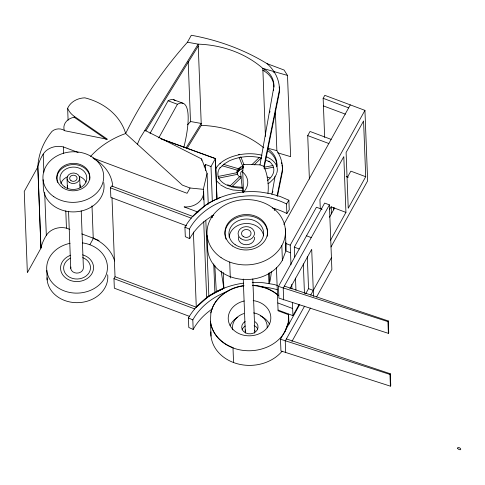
<?xml version="1.0" encoding="UTF-8"?>
<svg xmlns="http://www.w3.org/2000/svg" width="485" height="485" viewBox="0 0 485 485"><rect width="100%" height="100%" fill="white"/><g stroke="black" fill="none" stroke-linecap="round" stroke-linejoin="round"><path stroke-width="0.73" d="M211.005 336.087L210.441 321.458L210.89 312.661A39.249 32.653 -2.2 0 1 243.888 285.574M285.507 242.136L285.877 243.518L285.447 252.042L282.385 260.215A39.249 32.653 -2.2 0 1 238.784 278.942A39.249 32.653 -2.2 0 1 207.568 248.108M288.623 314.468L288.181 323.265L285.113 331.437A39.249 32.653 -2.2 0 1 242.773 350.352A39.249 32.653 -2.2 0 1 210.441 321.458M243.397 192.163A17.757 14.774 -2.2 0 0 242.736 172.133L243.221 164.33L259.984 164.858L263.937 166.337A76.309 63.486 -2.2 0 1 267.944 193.363M237.323 173.927L237.189 170.484C236.728 173.127 237.577 176.219 240.408 177.086M37.812 166.985L24.25 191.448L27.366 272.679L40.928 248.211L37.812 166.985L38.048 163.827A80.389 66.881 -2.2 0 1 52.016 131.356A9.209 7.663 -2.2 0 1 64.869 130.768L107.537 139.322L74.217 116.309A21.54 17.921 -2.2 0 1 67.639 108.264A18.733 15.587 -2.2 0 1 84.851 97.837A60.522 50.355 -2.2 0 1 125.663 133.514L182.336 185.106L190.041 187.998L203.324 189.332L207.077 173.448L201.645 158.953L144.882 130.32M40.928 248.211L41.11 245.749M259.984 164.858L273.443 89.137A24.486 20.37 -2.2 0 0 262.821 68.379A95.721 79.637 -2.2 0 0 198.171 44.147L187.452 42.213A492.936 410.122 -2.2 0 0 125.663 133.514A84.596 70.386 -2.2 0 0 90.58 156.443M269.69 112.599L269.957 111.113M271.867 194.418L275.031 176.601M272.6 192.636L272.867 191.157M237.383 172.763L237.389 173.703M263.937 166.337L279.439 89.846A45.857 38.151 -2.2 0 0 267.035 63.638A202.081 168.131 -2.2 0 0 191.308 35.259L187.452 42.213M264.016 168.271L279.512 91.78L279.439 89.846M274.207 209.987L274.504 208.501M277.062 195.879L282.482 169.144A45.857 38.151 -2.2 0 0 276.868 150.659L275.31 110.101M274.577 210.435L274.88 208.95M277.438 196.328L282.555 171.078L282.482 169.144M285.131 331.164L288.193 322.992M137.413 144.209L139.91 138.358L198.171 44.147L201.287 125.379L186.967 148.525M271.303 271.703A76.309 63.486 -2.2 0 1 269.751 281.761L268.951 283.634L268.544 273.103M237.42 172.618L239.305 170.144L242.985 168.392L242.761 166.252L240.748 167.004L237.868 169.192M186.67 225.84L110.859 197.431L110.489 187.877L111.544 185.973L192.806 216.431L205.391 205.458M150.029 133.436L168.125 100.795A71.253 17.787 -69.5 0 1 175.279 100.662M89.858 244.743L93.453 238.262M158.753 137.952L177.413 104.281L168.125 100.795M189.441 316.353L114.339 288.205L113.969 278.657L115.03 276.753L111.999 197.777M190.041 187.998L187.107 193.297L92.956 158.013M204.118 166.901L205.47 164.463L210.993 166.531L212.321 201.196M210.993 166.531L215.401 158.583L160.802 138.698M324.647 137.364L323.149 98.309L324.798 95.327L364.938 110.368L367.642 180.869L331.019 246.938M309.394 179.104L307.726 135.606L310.024 131.465L331.176 139.395M350.303 104.887L283.852 224.434M290.982 264.816L290.23 245.149L364.938 110.368M294.68 256.953L294.304 247.144L316.432 207.222L322.101 209.344M284.362 286.101L388.297 320.955L388.746 332.68L388.382 333.347L278.917 298.123L278.469 286.392L324.653 203.076L329.4 204.852L331.873 269.399L316.632 296.899M329.4 204.852L283.21 288.175L283.658 299.9M329.727 209.223L331.182 206.604M347.193 177.71L350.837 171.144L365.714 176.722L348.236 208.247L346.102 152.49L363.574 120.965L365.714 176.722M289.897 288.648L311.703 249.314L313.504 296.274M329.515 217.231L334.723 207.829M330.521 240.208L345.944 212.388L343.804 156.631L319.936 199.687L320.288 208.732M278.05 310.073L292.928 315.65L299.154 304.416M286.386 338.924L390.322 373.777L390.771 385.502L390.407 386.169L280.942 350.946L280.494 339.221L299.427 305.059M305.617 293.886L308.533 288.636L307.302 256.504M304.556 306.144L285.235 340.997L285.689 352.722M310.733 295.001L331.425 257.674M291.921 341.47L310.455 308.036M388.382 333.347L387.927 321.622L388.297 320.955M390.407 386.169L389.952 374.444L390.322 373.777M145.755 130.968L198.244 46.081M186.101 147.876L201.208 123.445L190.496 121.511A492.936 410.122 -2.2 0 0 187.616 124.766M272.285 207.962A67.573 56.224 -2.2 0 1 286.877 213.509L286.508 203.961L288.872 200.238L280.13 196.467L270.491 193.673L260.451 192.042A72.617 60.419 -2.2 0 0 205.798 205.028L205.252 205.404M286.877 213.509L289.236 209.787L288.872 200.238M213.8 215.079A67.573 56.224 -2.2 0 0 189.702 238.662L185.3 236.692L184.93 227.144C192.757 213.406 205.834 203.312 220.372 197.456M212.757 308.624A67.573 56.224 -2.2 0 0 193.182 329.442L188.78 327.472L188.416 317.924C193.551 309.054 200.814 301.549 209.284 295.808A72.617 60.419 -2.2 0 1 214.855 292.443L223.852 288.236L223.245 272.443M92.944 238.068L99.007 240.53M220.123 167.913L224.106 164.021L229.393 160.808C238.365 156.813 248.459 155.63 258.135 157.273L261.445 158.268M230.32 185.761L240.069 176.243M251.97 164.609L259.208 157.54M231.606 186.937L240.815 177.946M254.146 164.912L261.385 157.843M274.061 178.407L269.733 182.633L267.95 183.7M115.03 276.753L196.286 307.205L208.871 296.238L223.852 288.236L221.148 271.036M223.852 288.236L214.855 292.443L206.64 297.651L203.73 221.687M217.989 176.485L237.298 172.624M264.337 167.21L273.11 165.452M218.311 178.195L237.62 174.327L237.426 173.854M264.658 168.919L273.431 167.161M242.3 187.295L233.606 186.592M242.936 190.738L232.964 189.987L226.137 187.992L220.663 184.973M220.451 163.463L220.372 163.445A0.873 0.418 -73.7 0 0 220.008 163.724M222.051 165.737L238.42 170.508A0.873 0.418 -73.7 0 0 238.887 170.053L238.972 169.847A0.873 0.418 -73.7 0 0 238.862 168.841L238.753 168.822A0.873 0.418 -73.7 0 0 238.511 168.956M277.662 152.811L290.618 156.661L287.502 75.43L262.821 68.379L265.428 136.406M264.27 70.683L262.894 70.313A24.486 20.37 -2.2 0 1 273.958 87.082M267.926 148.234L276.868 150.659M277.414 285.447L273.97 284.452L263.931 282.822A72.617 60.419 -2.2 0 0 252.23 282.422M223.306 164.294L238.862 168.841M267.096 177.092L269.975 177.934M227.501 184.785L230.29 185.597M232.388 186.21L233.782 186.622M387.927 321.622L278.469 286.392M389.952 374.444L280.494 339.221M161.632 139.062L215.401 158.583L216.983 199.232M267.035 63.638L284.046 70.016L287.502 75.43M323.149 98.309L348.654 107.87M323.44 105.924L345.405 114.157M307.726 135.606L328.885 143.536M173.66 99.752L182.954 103.232M346.199 176.437L348.303 177.225M345.944 212.388L331.31 206.901L331.34 213.94M306.508 235.807L311.249 237.589M44.681 192.472L46.324 235.346A56.86 47.312 -2.2 0 0 41.486 245.895L40.952 247.835L37.842 166.604L38.37 164.664A56.86 47.312 -2.2 0 1 43.207 154.115A17.102 14.229 -2.2 0 1 63.341 146.913L78.14 152.46M285.877 243.518L290.23 245.149M294.304 247.144L299.263 248.999M197.977 212.09L184.094 206.889A17.557 14.605 -2.2 0 0 203.324 189.332M290.521 252.764L286.174 251.133L285.319 228.89M110.489 187.877L191.26 218.153M308.533 288.636L313.28 290.412M277.778 302.937L292.655 308.515M46.324 235.346A17.102 14.229 -2.2 0 1 66.451 228.144L69.937 229.447M81.789 233.891L93.241 238.183L97.158 240.13A43.232 35.969 -2.2 0 1 114.636 260.954M288.611 314.741L278.081 310.794L276.42 267.484M208.871 296.238L205.816 220.22M113.969 278.657L194.746 308.933M239.681 154.424L239.493 154.345A0.873 0.709 -21.9 0 0 238.644 154.515M184.93 227.144L189.332 229.114A67.573 56.224 -2.2 0 1 286.508 203.961M188.416 317.924L192.818 319.894A67.573 56.224 -2.2 0 1 227.968 291.267M265.501 159.777L269.278 161.863M74.217 116.309L74.254 117.279L106.342 139.438M240.742 156.71L243.973 164.742M239.141 157.407L243.179 167.452A0.873 0.709 -21.9 0 1 243.209 166.895M212.448 215.698L212.679 217.195M240.748 167.004L240.978 169.138M242.67 192.296L240.675 173.497A5.232 2.983 -6.1 0 1 242.87 170.629M239.081 168.004L239.305 170.144M237.941 169.902L238.093 171.326M211.993 215.722L212.078 217.225M214.813 265.35L216.304 291.667A72.617 60.419 -2.2 0 1 243.47 283.161M333.553 207.659L333.632 209.799M303.325 263.913L304.453 293.34M295.492 278.081L295.953 290.157M291.734 284.404L291.903 288.927M292.425 302.488L292.928 315.65M288.581 314.019L288.975 324.253M281.821 245.586L282.385 260.215M273.825 71.368L273.873 72.653M273.443 89.137L273.491 90.428M269.405 272.734L269.751 281.761M252.806 278.966L254.801 331.109M242.736 172.133L243.518 192.436M243.252 279.027L245.277 331.928M229.708 262.07L230.32 278.05M233 347.921L233.558 362.544M215.401 158.583L216.965 199.274M211.915 215.722L211.969 217.231M213.758 263.858L214.855 292.443M207.077 173.448L208.259 204.282M205.47 164.463L205.701 170.49M207.15 235.607L207.713 250.236M203.639 191.599L204.215 206.64M203.464 193.097L203.724 199.862M201.645 158.953L201.705 160.402M188.192 61.516L190.508 121.935M193.4 231.994L196.286 307.205M189.332 229.114L189.702 238.662M192.818 319.894L193.182 329.442M91.998 205.84L93.241 238.183M81.219 210.878L83.378 267.29A6.347 5.28 -2.2 0 1 76.794 273.11A6.347 5.28 -2.2 0 1 70.81 266.999M79.685 177.734L80.001 186.07A6.347 5.28 -2.2 0 1 79.934 187.452M67.639 108.264L68.1 120.298M68.549 211.211L70.743 268.375M67.045 178.819L67.36 187.155M63.341 146.913L63.596 153.684M65.79 210.842L66.451 228.144M43.207 154.115L43.899 172.169M46.796 270.43L47.16 279.978M43.05 179.668L43.42 189.217A30.391 25.287 -2.2 0 0 77.254 211.69A30.391 25.287 -2.2 0 0 103.742 182.566M177.413 104.281A71.253 17.787 -69.5 0 1 183.851 147.385M242.124 329.861A8.196 6.82 -2.2 0 1 245.331 325.993M254.128 325.556A8.196 6.82 -2.2 0 1 257.735 329.085M255.128 321.755A8.196 6.82 -2.2 0 1 255.674 331.795A8.196 6.82 -2.2 0 1 243.603 331.51A8.196 6.82 -2.2 0 1 245.161 321.519M82.68 254.855A16.502 13.732 -2.2 0 1 90.446 275.698A16.502 13.732 -2.2 0 1 64.129 276.517A16.502 13.732 -2.2 0 1 70.725 255.225M230.102 325.502A21.31 17.727 -2.2 0 1 237.795 317.154M260.427 315.911A21.31 17.727 -2.2 0 1 269.448 323.974M253.194 300.591A21.31 17.727 -2.2 0 1 267.635 327.229A21.31 17.727 -2.2 0 1 232.37 328.812A21.31 17.727 -2.2 0 1 244.204 300.991M254.613 237.232A8.196 6.82 -2.2 0 1 246.107 244.749A8.196 6.82 -2.2 0 1 238.384 236.85M282.106 351.231A39.249 32.653 -2.2 0 1 237.401 363.786A39.249 32.653 -2.2 0 1 210.884 331.813M210.872 312.934A39.249 32.653 -2.2 0 1 243.87 285.847M252.649 285.507A39.249 32.653 -2.2 0 1 278.147 295.42M64.281 130.265A12.422 10.337 -2.2 0 1 74.254 117.279M229.138 237.147A17.363 14.441 -2.2 0 1 245.901 223.5A17.363 14.441 -2.2 0 1 263.658 235.825M60.855 183.421A13.447 11.185 -2.2 0 1 67.773 176.637M79.346 176.401A13.447 11.185 -2.2 0 1 86.051 182.087M233.012 347.642A39.249 32.653 -2.2 0 1 210.454 321.185M252.667 285.228A39.249 32.653 -2.2 0 1 278.16 295.141M67.724 188.501A6.347 5.28 -2.2 0 1 67.433 185.779M254.534 330.097A4.783 3.977 -2.2 0 1 254.376 333.146M245.549 332.94A4.783 3.977 -2.2 0 1 245.707 329.891M226.016 239.166A21.31 17.727 -2.2 0 1 225.143 235.934M225.058 235.28A21.31 17.727 -2.2 0 1 244.391 215.819A21.31 17.727 -2.2 0 1 267.502 231.636M267.556 232.291A21.31 17.727 -2.2 0 1 267.265 236.262M259.602 286.696A67.573 56.224 -2.2 0 1 277.481 289.769M79.904 184.718A6.347 5.28 -2.2 0 1 80.195 187.434M201.287 125.379A95.721 79.637 -2.2 0 1 263.816 147.816M267.884 150.762A24.486 20.37 -2.2 0 1 276.996 166.379M279.184 86.96A45.857 38.151 -2.2 0 1 279.512 91.78M267.805 148.828A24.486 20.37 -2.2 0 1 276.826 166.446M281.5 162.693A45.857 38.151 -2.2 0 1 281.785 163.875M282.027 165.064A45.857 38.151 -2.2 0 1 282.555 171.078M82.292 242.852A30.391 25.287 -2.2 0 1 102.778 280.997A30.391 25.287 -2.2 0 1 52.338 282.828A30.391 25.287 -2.2 0 1 70.082 243.294M107.694 274.783A30.391 25.287 -2.2 0 1 78.8 302.634A30.391 25.287 -2.2 0 1 47.039 277.784M82.723 257.62A13.447 11.185 -2.2 0 1 87.809 274.425A13.447 11.185 -2.2 0 1 66.93 275.304A13.447 11.185 -2.2 0 1 70.525 258.135M232.782 329.776A17.363 14.441 -2.2 0 1 243.906 313.546M253.594 312.892A17.363 14.441 -2.2 0 1 267.187 327.83M57.594 182.499A16.502 13.732 -2.2 0 1 56.933 179.686M56.878 178.971A16.502 13.732 -2.2 0 1 74.059 164.548A16.502 13.732 -2.2 0 1 89.743 179.741M94.048 158.904A43.232 35.969 -2.2 0 1 112.732 186.64M268.757 161.05A28.094 16.005 -6.1 0 1 267.35 180.693M242.518 188.119A28.094 16.005 -6.1 0 1 218.298 171.15M218.492 170.55A28.094 16.005 -6.1 0 1 220.057 167.567M261.245 157.91A0.873 0.582 45.7 0 1 260.888 157.898M276.644 173.484A31.58 17.987 -6.1 0 1 274.413 177.486M220.141 184.161A31.58 17.987 -6.1 0 1 217.098 181.293M215.358 169.702A31.58 17.987 -6.1 0 1 262.003 155.279M266.035 156.631A31.58 17.987 -6.1 0 1 276.868 172.812M238.311 170.49A0.873 0.418 -73.7 0 1 238.117 169.92M241.257 176.989A0.873 0.582 45.7 0 1 240.887 176.758M457.816 448.576A1.746 0.867 29 0 0 460.556 449.607A1.746 0.867 29 0 0 459.131 447.643A1.746 0.867 29 0 0 457.816 448.576M241.021 238.753A8.196 6.82 -2.2 0 0 254.352 234.54A8.196 6.82 -2.2 0 0 243.464 227.089A8.196 6.82 -2.2 0 0 241.021 238.753M221.057 257.602A39.249 32.653 -2.2 0 0 284.889 237.414A39.249 32.653 -2.2 0 0 232.758 201.736A39.249 32.653 -2.2 0 0 221.057 257.602M70.986 180.669A3.704 3.08 -2.2 0 0 77.012 178.765A3.704 3.08 -2.2 0 0 72.089 175.394A3.704 3.08 -2.2 0 0 70.986 180.669M235.146 244.67A17.363 14.441 -2.2 0 0 263.379 235.746A17.363 14.441 -2.2 0 0 240.317 219.96A17.363 14.441 -2.2 0 0 235.146 244.67M232.564 246.01A21.31 17.727 -2.2 0 0 267.223 235.055A21.31 17.727 -2.2 0 0 238.917 215.679A21.31 17.727 -2.2 0 0 232.564 246.01M69.294 182.372A6.347 5.28 -2.2 0 0 79.613 179.11A6.347 5.28 -2.2 0 0 71.186 173.339A6.347 5.28 -2.2 0 0 69.294 182.372M64.741 186.955A13.447 11.185 -2.2 0 0 86.603 180.044A13.447 11.185 -2.2 0 0 68.749 167.822A13.447 11.185 -2.2 0 0 64.741 186.955M53.823 196.698A30.391 25.287 -2.2 0 0 103.25 181.069A30.391 25.287 -2.2 0 0 62.88 153.436A30.391 25.287 -2.2 0 0 53.823 196.698M243.215 236.547A4.783 3.977 -2.2 0 0 250.994 234.085A4.783 3.977 -2.2 0 0 244.64 229.738A4.783 3.977 -2.2 0 0 243.215 236.547M62.735 187.725A16.502 13.732 -2.2 0 0 89.567 179.238A16.502 13.732 -2.2 0 0 67.651 164.233A16.502 13.732 -2.2 0 0 62.735 187.725"/></g></svg>
